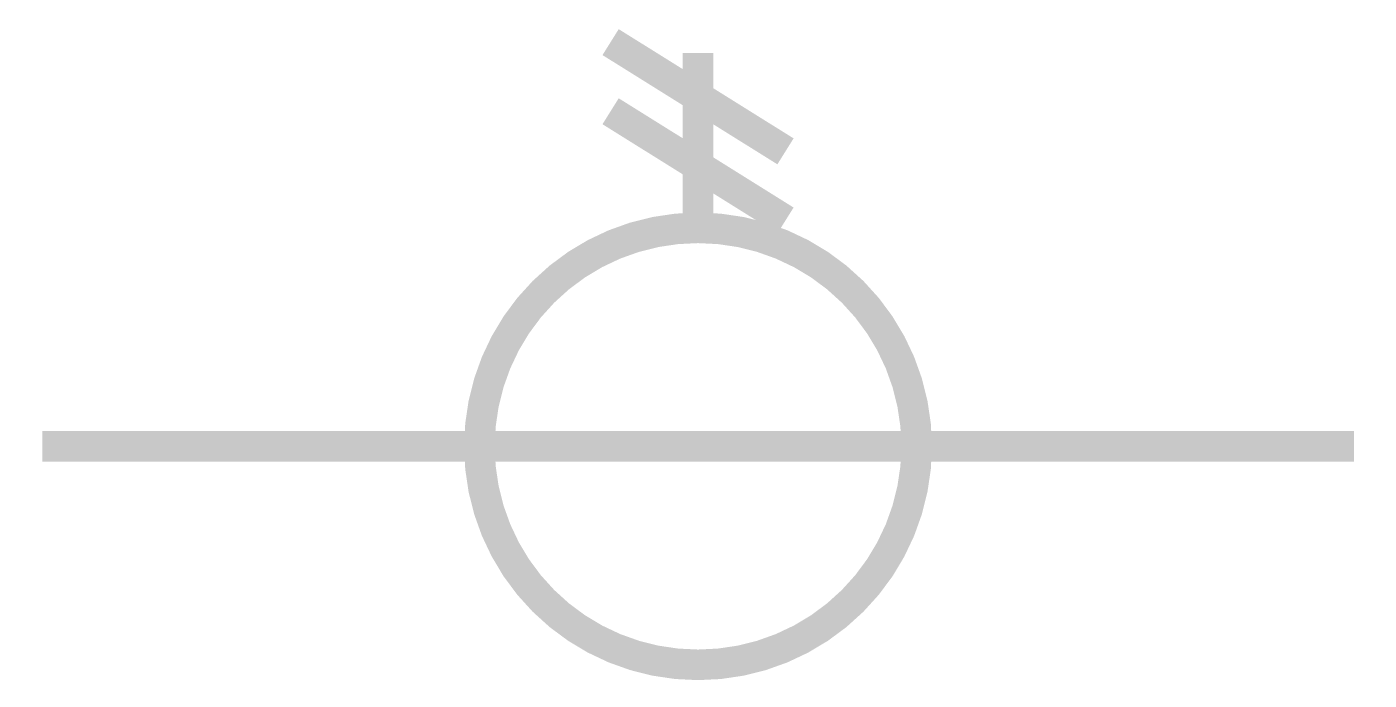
# Model space of a CAD drawing. Header units: millimetres. Extents: x 174 to 1709, y 132 to 879.
import ezdxf

# ---------------------------------------------------------------- set-up
doc = ezdxf.new("R2010")
doc.units = ezdxf.units.MM
doc.layers.add('ELEMENT', color=3, linetype='Continuous')

# ---------------------------------------------------------------- blocks, each defined once
blk = doc.blocks.new('电流互感器')
at = {"layer": 'ELEMENT', "const_width": 35}
for points in [[(650, 462.5), (850, 337.5)], [(750, 250), (750, 450)], [(650, 383.4), (850, 258.4)], [(0, 0), (1500, 0)]]:
    blk.add_lwpolyline(points, dxfattribs=at)
blk.add_lwpolyline([(500, 0, 1), (1000, 0, 1), (500, 0)], format="xyb", close=True, dxfattribs=at)
at = {"layer": 'ELEMENT', "flags": 9}
blk.add_attdef('S', (0, 0), '', height=0.01, rotation=90, dxfattribs=at)

msp = doc.modelspace()

# ---------------------------------------------------------------- block references
msp.add_blockref('电流互感器', (191.7, 399.3))

doc.saveas('drawing.dxf')
